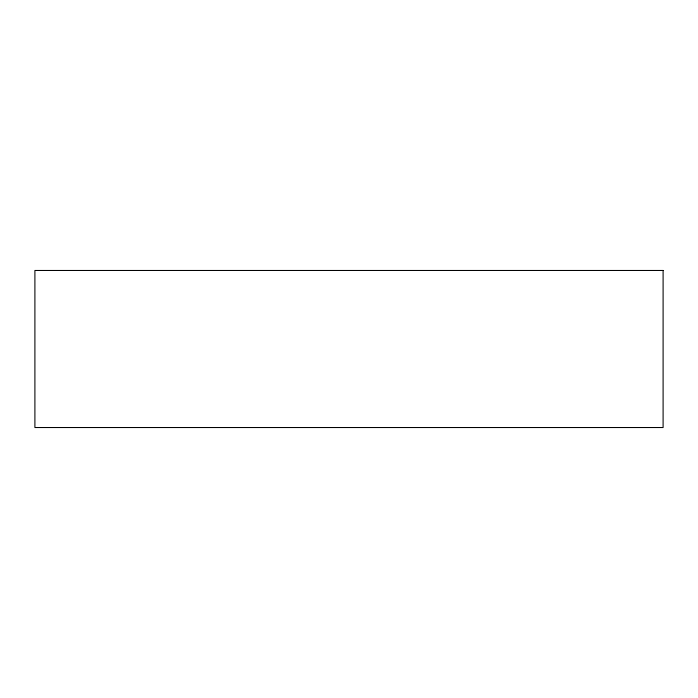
<?xml version="1.0" encoding="UTF-8"?>
<svg xmlns="http://www.w3.org/2000/svg" width="698" height="698" viewBox="0 0 698 698"><rect width="100%" height="100%" fill="white"/><g stroke="black" fill="none" stroke-linecap="round" stroke-linejoin="round"><path stroke-width="1.05" d="M663.1 270.475L34.9 270.475L34.9 427.525L663.1 427.525L663.1 270.475"/></g></svg>
